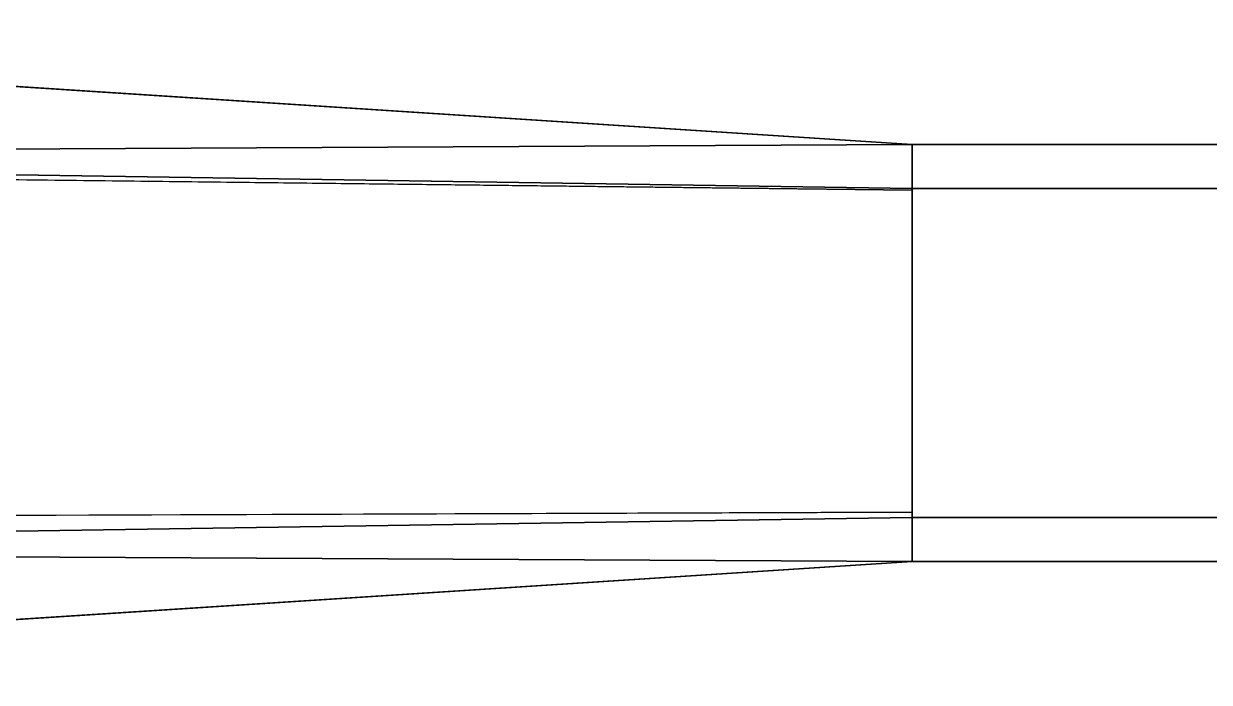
# Model space of a CAD drawing. Header units: metres. Extents: x 104.27 to 106.57, y 32.25 to 36.05.
# Drawn here: x 104.87 to 105.409, y 34.701 to 35.001 of the extents above; entities that cross this region are included whole.
import ezdxf

# ---------------------------------------------------------------- set-up
doc = ezdxf.new("R2010")
doc.units = ezdxf.units.M
doc.layers.add('KO29', color=7, linetype='Continuous')

msp = doc.modelspace()

# ---------------------------------------------------------------- linework, layer by layer
at = {"layer": 'KO29', "color": 37, "linetype": 'ByBlock', "lineweight": 25}
for points, invisible_edges in [([(104.42408, 34.70107, -0.28), (105.27408, 34.75607, -0.28), (104.27408, 35.00107, -0.28)], 14), ([(105.27408, 34.94607, -0.28), (104.42408, 35.00107, -0.28), (104.27408, 35.00107, -0.28)], 12), ([(104.27408, 35.00107, -0.28), (105.27408, 34.75607, -0.28), (105.27408, 34.94607, -0.28)], 13), ([(104.84092, 34.77705, 0.02241), (104.84092, 34.93025, 0.02241), (105.27408, 34.92529, 0.00725)], 13), ([(105.27408, 34.92529, 0.00725), (105.27408, 34.77853, 0.00725), (104.84092, 34.77705, 0.02241)], 12)]:
    msp.add_3dface(points, dxfattribs=dict(at, invisible_edges=invisible_edges))
for points in [[(104.42408, 35.00107, -0.28), (105.27408, 34.94607, -0.28), (104.28908, 34.94107)], [(105.27408, 34.94607, -0.28), (105.27408, 34.92607), (104.28908, 34.94107)], [(105.27408, 34.77607), (105.27408, 34.92607), (105.27408, 34.94607, -0.28), (105.27408, 34.75607, -0.28)], [(105.27408, 34.75607, -0.28), (105.27408, 34.94607, -0.28), (105.27408, 34.92607, 0.00728), (105.27408, 34.77607, 0.00728)], [(105.27408, 34.94607, -0.28), (105.57408, 34.94607, -0.28), (105.57408, 34.92607, 0.00728), (105.27408, 34.92607, 0.00728)], [(105.27408, 34.94607, -0.28), (105.27408, 34.75607, -0.28), (105.57408, 34.75607, -0.28), (105.57408, 34.94607, -0.28)], [(105.27408, 34.77607), (104.28908, 34.76107), (104.28908, 34.94107), (105.27408, 34.92607)], [(105.27408, 34.92607), (105.27408, 34.92529, 0.00725), (104.84092, 34.93025, 0.02241), (104.28908, 34.94107)], [(104.28908, 34.94107), (104.28908, 34.76107), (105.27408, 34.77607), (105.27408, 34.92607)], [(105.27408, 34.77607), (105.27408, 34.77853, 0.00725), (105.27408, 34.92529, 0.00725), (105.27408, 34.92607)], [(105.27408, 34.92607, 0.00728), (105.57408, 34.92607, 0.00728), (105.57408, 34.77607, 0.00728), (105.27408, 34.77607, 0.00728)], [(104.28908, 34.76107), (104.84092, 34.77705, 0.02241), (105.27408, 34.77853, 0.00725), (105.27408, 34.77607)], [(105.27408, 34.75607, -0.28), (104.28908, 34.76107), (105.27408, 34.77607)], [(105.57408, 34.75607, -0.28), (105.27408, 34.75607, -0.28), (105.27408, 34.77607, 0.00728), (105.57408, 34.77607, 0.00728)], [(105.27408, 34.75607, -0.28), (104.42408, 34.70107, -0.28), (104.28908, 34.76107)]]:
    msp.add_3dface(points, dxfattribs=at)

doc.saveas('drawing.dxf')
